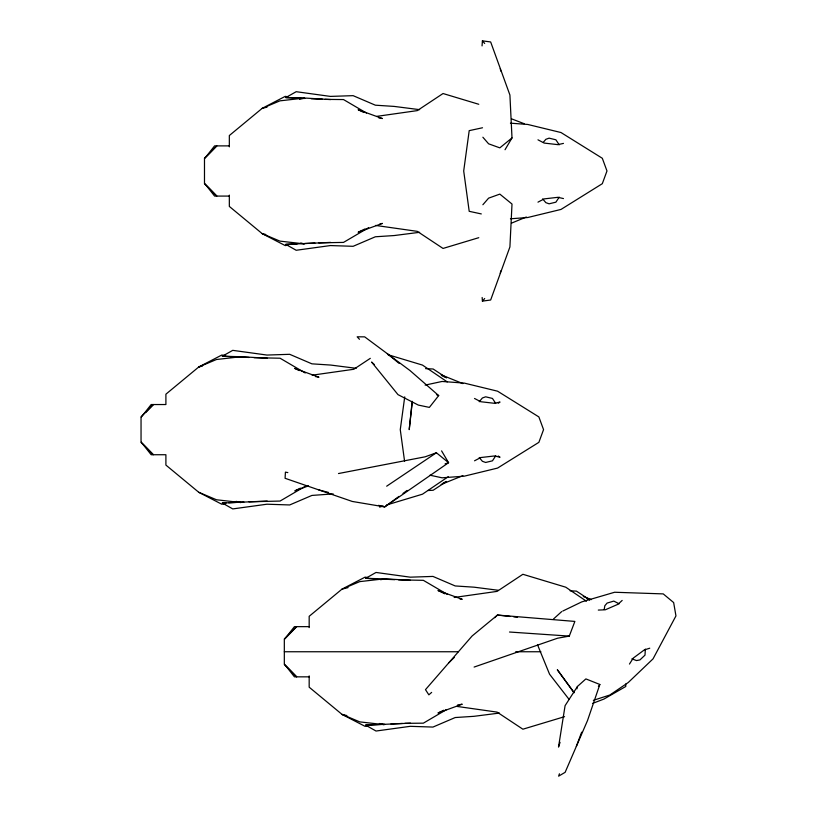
<?xml version="1.0" encoding="UTF-8"?>
<svg xmlns="http://www.w3.org/2000/svg" width="817" height="817" viewBox="0 0 817 817"><rect width="100%" height="100%" fill="white"/><g stroke="black" fill="none" stroke-linecap="round" stroke-linejoin="round"><path stroke-width="1.23" d="M645.338 649.117L645.001 655.122L639.925 659.932L636.514 660.565L631.868 658.859M482.05 45.895L482.408 40.85L490.66 41.953L509.91 95.027L512.004 137.93L505.029 149.725M412.177 401.29L409.215 429.63L412.166 403.159M404.732 396.858L400.269 429.63L404.568 461.145M500.31 273.409L500.688 270.948M604.212 609.37L604.846 605.714L607.102 603.079L613.802 601.098L619.163 603.804M576.914 688.833L577.476 686.443L585.881 678.907L599.852 684.472L587.505 720.563L565.129 772.331L558.634 776.15L559.42 773.781M560.064 742.306L558.522 747.065L565.088 705.653L577.476 686.443M576.342 746.381L581.663 732.175M474.115 667.06L557.541 638.22L569.286 636.106L574.862 621.42L497.451 615.068L472.093 636.004L425.483 689.65L428.854 694.838L431.652 692.397M629.468 664.058L633.226 658.124L644.327 649.903L649.75 648.208M559.185 197.152L555.897 202.177L549.095 203.811L545.827 202.647L542.662 198.858M495.745 455.804L492.457 460.829L485.666 462.463L482.398 461.299L479.222 457.51M598.401 686.413L599.852 684.472M141.29 417.089L151.165 404.538L165.902 404.538L165.902 394.192L198.766 366.976L221.815 355.027L225.584 355.589M359.48 339.29L357.152 336.808L364.688 336.859L409.95 370.51L438.688 395.591L429.374 407.397L418.324 405.079L397.991 394.642L371.592 362.054L374.38 364.566M543.448 142.158L545.827 139.319L549.095 138.155L555.897 139.789L559.185 144.813M479.222 401.76L482.398 397.971L485.666 396.807L492.457 398.441L495.745 403.465M482.878 204.74L488.607 198.153L499.83 194.109L512.004 204.036L509.91 246.938L490.66 300.013L482.408 301.116L482.153 297.48M482.408 301.116L484.685 298.511M145.6 412.605L153.351 404.538L141.045 416.833L141.045 442.436L153.351 454.732L141.29 442.181L151.165 454.732L165.902 454.732L165.902 465.077L198.766 492.294L221.815 504.242L225.584 503.68M448.85 662.761L454.242 657.46M494.745 617.713L497.451 615.068L509.992 616.457M622.166 600.434L617.989 604.284L605.315 609.788L598.299 610.074M553.426 619.061L561.677 611.586M512.004 137.93L499.83 147.857L488.607 143.812L482.878 137.225M398.941 496.43L384.705 506.908L352.28 501.454L285.082 478.292L285.419 472.124L287.839 472.594M403.006 493.437L407.07 490.445M448.278 476.679L422.491 494.183L386.747 504.937M386.666 486.197L436.401 452.761L448.574 462.688L384.705 506.908L378.598 505.335M498.217 403.261L500.024 402.046L494.489 403.302L480.764 401.729L474.534 398.471M370.315 358.336L353.802 369.274L312.145 375.187M368.681 227.637L343.508 242.404L318.732 242.863M305.241 486.289L280.068 501.056L248.96 501.812M446.327 709.687L423.349 723.168L404.915 723.341M526.322 217.016L511.503 223.133M462.892 475.668L441.17 484.44M304.792 98.459L285.787 97.58L296.183 91.698L330.405 96.406L353.118 95.66L375.36 105.189L394.172 106.414L419.621 109.662M231.221 356.641L222.347 356.232L232.743 350.35L266.975 355.058L289.688 354.312L311.92 363.841L330.742 365.066L356.192 368.314M377.025 578.865L365.628 578.344L376.024 572.462L410.246 577.17L432.959 576.424L455.202 585.952L474.013 587.178L498.247 590.272M537.974 202.146L544.204 198.888L557.919 197.316L563.464 198.572M474.534 460.798L480.764 457.54L494.489 455.968L500.024 457.224L498.217 456.009M562.79 611.045L581.735 601.894L614.609 592.254L663.241 593.898L673.647 602.558L675.955 615.906L653.049 658.849L628.273 682.491L609.85 695.022L593.346 700.322M365.025 228.923L358.142 232.232L382.376 223.429L380.048 223.838M295.856 490.333L300.442 488.127M443.723 710.239L437.983 712.996L462.218 704.193L457.561 705.02M443.202 482.99L446.562 481.468L433.153 490.261L428.098 490.506M592.488 703.457L603.988 699.035L625.781 686.484L625.74 684.013M294.702 490.884L308.55 485.849M436.401 452.761L425.167 456.805L338.493 473.543M445.102 463.852L448.574 462.688L441.588 450.882M478.772 237.686L443.039 248.439L417.242 231.344L375.585 225.431M379.609 507.091L383.183 506.019M564.567 716.662L522.88 729.203L497.083 712.107L456.683 706.378M267.026 107.15L262.206 108.324L229.332 135.54L229.332 146.846M299.573 99.245L305.282 98.071L330.64 99.562M202.381 366.098L198.766 366.976L216.485 359.5L240.964 356.723L267.2 358.214M238.554 357.315L240.964 356.723L222.347 356.232M348.073 587.617L342.047 589.088L309.173 616.304L309.173 627.609M380.62 579.713L385.124 578.834L410.481 580.325M563.464 143.394L557.919 144.65L544.204 143.077L537.974 139.819M482.51 127.769L469.203 130.649L463.699 170.978L469.203 211.317L481.305 213.931M425.126 385.113L442.068 381.457L464.291 383.102L497.573 391.19L538.873 416.925L543.55 429.63L538.873 442.344L497.573 468.08L464.291 476.168L442.068 477.812L429.967 475.198M287.758 245.212L285.256 245.59L262.206 233.642L229.332 206.425L229.332 195.12M367.599 725.976L365.097 726.354L342.047 714.405L309.173 687.189L309.173 675.884M376.841 116.351L417.242 110.622L443.039 93.526L478.772 104.28M454.16 597.472L497.083 591.385L522.88 574.29L565.762 587.198L586.402 601.2M419.621 232.304L394.172 235.551L375.36 236.777L353.118 246.305L330.405 245.56L296.183 250.268L285.787 244.385L297.194 243.864M333.162 493.897L311.92 495.429L289.688 504.957L266.975 504.212L232.743 508.92L222.347 503.037L224.798 502.802M499.463 713.067L474.013 716.315L455.202 717.54L432.959 727.069L410.246 726.323L376.024 731.031L365.628 725.149L384.633 724.271M510.441 218.793L527.721 217.516L561.003 209.428L602.313 183.692L606.98 170.978L602.313 158.273L561.003 132.538L527.721 124.45L510.441 123.173M330.64 242.404L285.787 244.385M267.2 501.056L222.347 503.037L226.146 502.863M410.481 723.168L365.628 725.149M304.792 243.507L314.933 243.047M228.689 502.751L243.895 502.047M390.975 723.985L402.373 723.453M229.332 145.886L214.595 145.886L204.73 158.437L216.791 145.886L204.485 158.181L204.485 183.784L216.791 196.08L204.73 183.529L214.595 196.08L229.332 196.08M309.173 626.649L294.437 626.649L284.571 639.2L296.632 626.649L284.326 638.945L284.326 664.548L296.632 676.844L284.571 664.292L294.437 676.844L309.173 676.844M284.326 651.752L458.296 651.752M515.68 651.752L540.885 651.752M285.787 97.58L304.394 98.071L279.925 100.848L262.206 108.324L285.256 96.375L287.758 96.753M365.628 578.344L384.235 578.834L359.766 581.612L342.047 589.088L365.097 577.139L367.599 577.517M311.134 98.745L322.531 99.276M325.074 99.388L343.508 99.562L366.486 113.042M236.287 356.876L248.96 357.458M254.036 357.693L280.068 358.214L305.241 372.981M384.633 579.222L394.774 579.682M398.573 579.866L423.349 580.325L447.43 594.449M425.565 368.641L433.153 369.008L446.562 377.801L442.079 375.779M570.103 590.814L576.424 591.12L589.833 599.913L586.473 598.391M509.502 632.021L569.286 636.106M513.76 616.876L517.518 617.295M378.884 117.924L382.376 118.536L358.142 109.733L363.882 112.491M315.444 376.576L318.947 377.188L294.702 368.385L299.298 370.591M459.889 598.892L462.218 599.3L437.983 590.497L444.867 593.806M265.821 234.52L262.206 233.642L279.925 241.117L304.394 243.895L300.779 243.017M236.144 501.372L240.964 502.547L216.485 499.769L198.766 492.294M346.868 715.58L342.047 714.405L359.766 721.881L384.235 724.659L379.415 723.484M318.763 489.904L328.536 492.426M387.942 354.69L422.491 365.087L447.246 381.896M511.503 118.833L524.146 123.694M441.17 374.829L462.892 383.602M583.297 596.502L591.345 599.596M436.452 394.642L438.688 395.591M387.37 353.73L399.084 363.371M482.408 40.85L484.685 43.454M569.041 699.342L549.555 674.199L537.525 644.766M573.851 692.203L557.317 669.726L574.055 692.796M500.31 68.557L500.688 71.018"/></g></svg>
